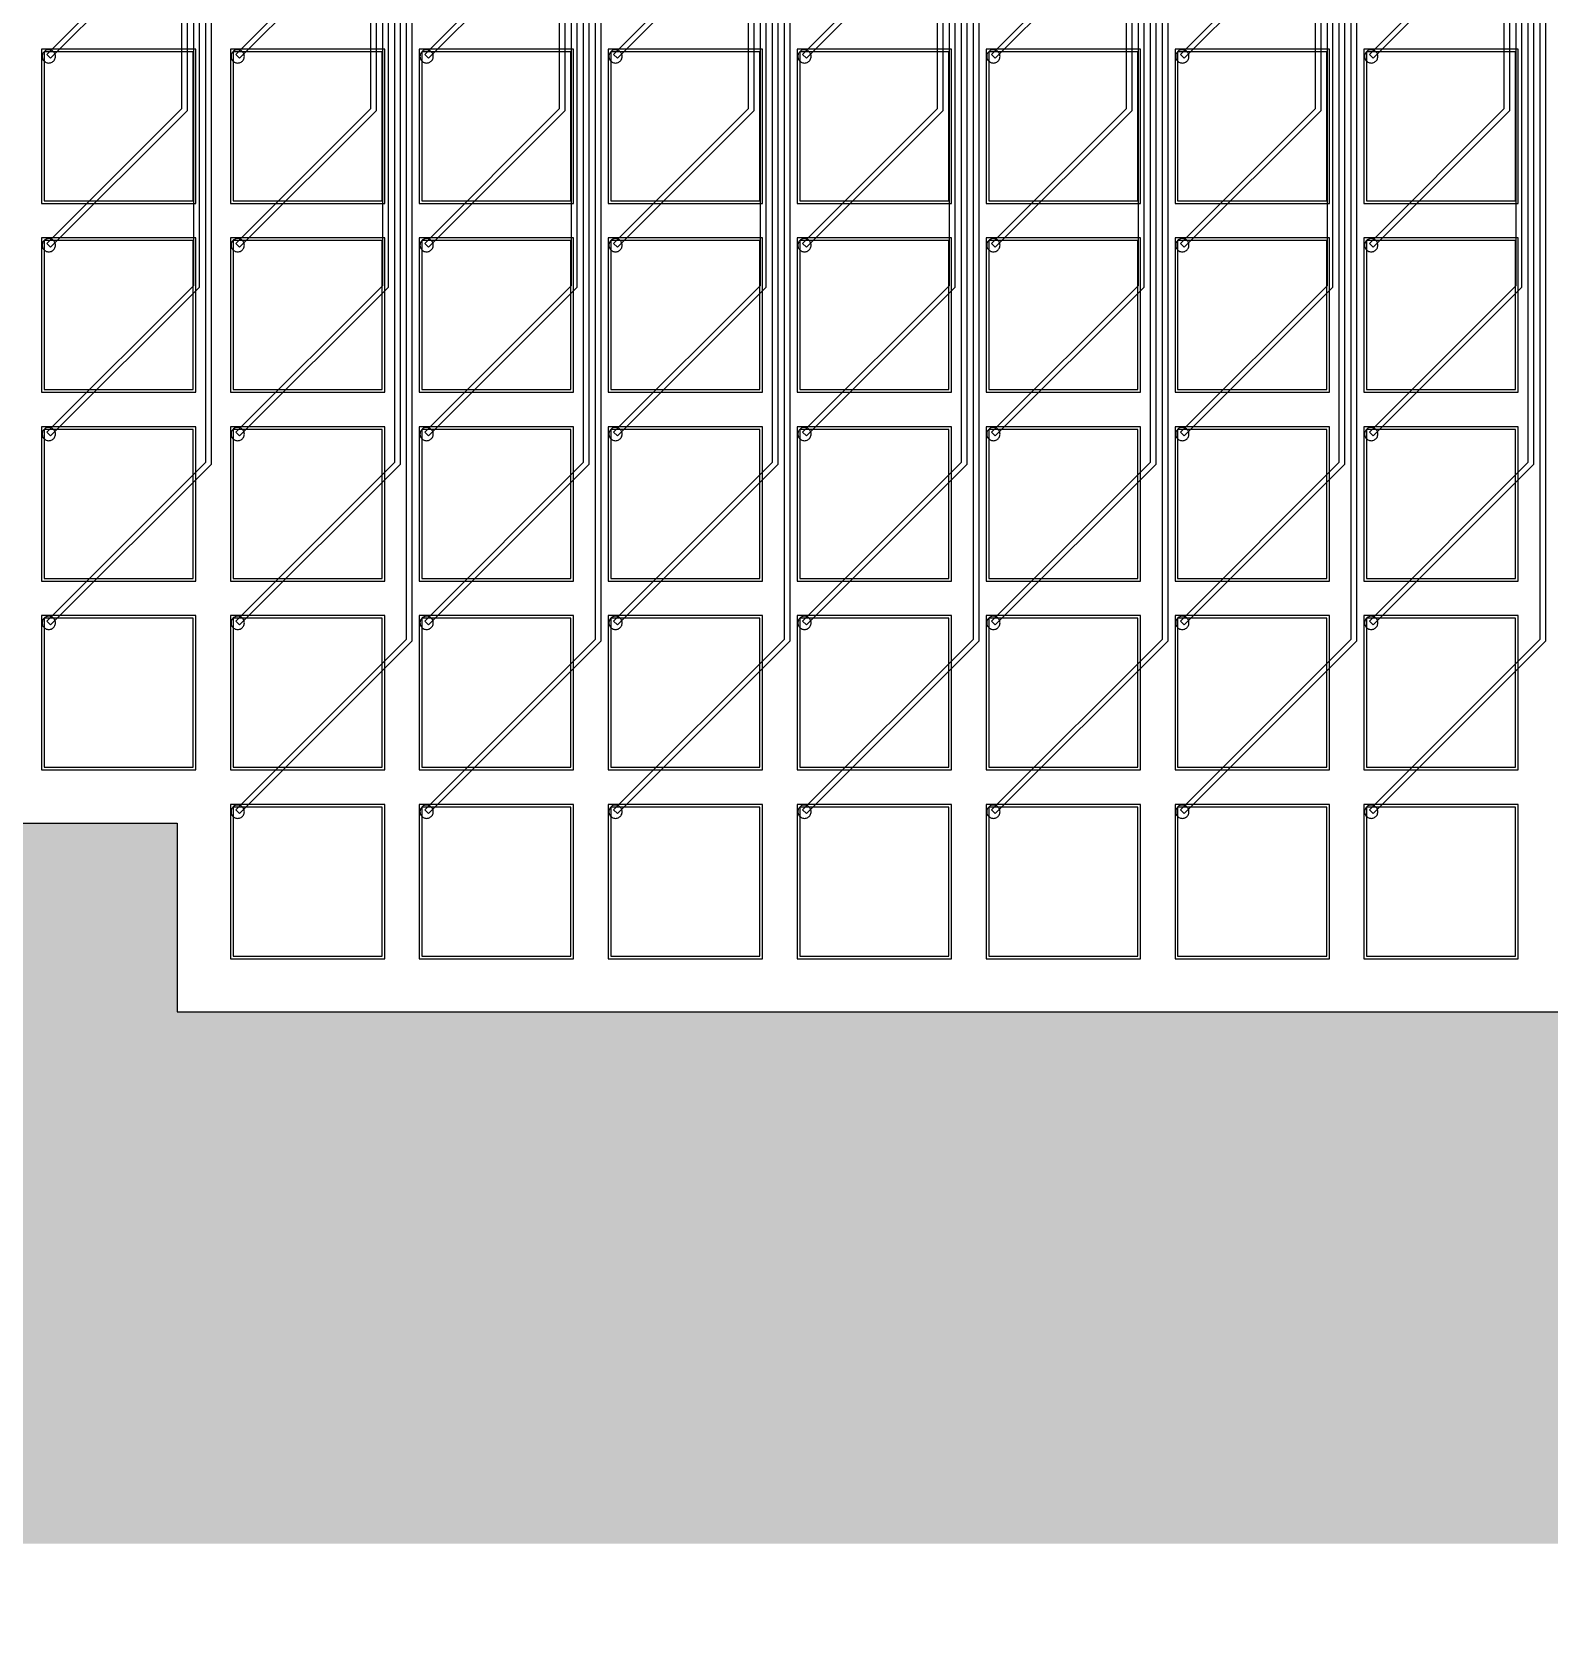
# Model space of a CAD drawing. Header units: metres. Extents: x -515 to 4265, y 201 to 1873.
# Drawn here: x 1842 to 2413, y 201 to 798 of the extents above; entities that cross this region are included whole.
import ezdxf

# ---------------------------------------------------------------- set-up
doc = ezdxf.new("R2010")
doc.units = ezdxf.units.M
for name, color, linetype in [('Etching', 1, 'CONTINUOUS'), ('EtchingPad', 2, 'CONTINUOUS'), ('Metal1', 4, 'CONTINUOUS'), ('Metal2', 3, 'CONTINUOUS'), ('Polyimide', 7, 'CONTINUOUS'), ('Polyimide_Negative', 5, 'CONTINUOUS')]:
    doc.layers.add(name, color=color, linetype=linetype)

msp = doc.modelspace()

# ---------------------------------------------------------------- hatches: boundary and pattern name
at = {"layer": 'Polyimide_Negative'}
h = msp.add_hatch(color=5, dxfattribs=at)
h.paths.add_polyline_path([(-515.25, 1873), (4265.25, 1873), (4265.25, 230), (1697, 230), (1697, 301), (58.39, 301), (46.96, 288.79), (32.62, 275.37), (17.44, 262.91), (1.48, 251.47), (-15.2, 241.1), (-32.52, 231.84), (-50.4, 223.74), (-68.78, 216.82), (-87.58, 211.12), (-106.7, 206.66), (-126.08, 203.46), (-145.62, 201.54), (-165.25, 200.89), (-184.88, 201.54), (-204.42, 203.46), (-223.8, 206.66), (-242.92, 211.12), (-261.72, 216.82), (-280.1, 223.74), (-297.98, 231.84), (-315.3, 241.1), (-331.98, 251.47), (-347.94, 262.91), (-363.12, 275.37), (-377.46, 288.79), (-388.89, 301), (-515.25, 301), (-515.25, 1873)])
h.paths.add_polyline_path([(-265.25, 501), (-265.04, 494.46), (-264.39, 487.95), (-263.33, 481.49), (-261.84, 475.12), (-259.94, 468.86), (-257.64, 462.73), (-254.94, 456.77), (-251.85, 451), (-248.4, 445.44), (-244.59, 440.12), (-240.43, 435.07), (-235.96, 430.29), (-231.18, 425.82), (-226.13, 421.66), (-220.81, 417.85), (-215.25, 414.4), (-209.48, 411.31), (-203.52, 408.61), (-197.39, 406.31), (-191.13, 404.41), (-184.76, 402.92), (-178.3, 401.86), (-171.79, 401.21), (-165.25, 401), (-158.71, 401.21), (-152.2, 401.86), (-145.74, 402.92), (-139.37, 404.41), (-133.11, 406.31), (-126.98, 408.61), (-121.02, 411.31), (-115.25, 414.4), (-109.69, 417.85), (-104.37, 421.66), (-99.32, 425.82), (-94.54, 430.29), (-90.07, 435.07), (-85.91, 440.12), (-82.1, 445.44), (-78.65, 451), (-75.56, 456.77), (-72.86, 462.73), (-70.56, 468.86), (-68.66, 475.12), (-67.17, 481.49), (-66.11, 487.95), (-65.46, 494.46), (-65.25, 501), (1897, 501), (1897, 430), (3810.25, 430), (3810.47, 436.87), (3811.15, 443.71), (3812.27, 450.48), (3813.83, 457.18), (3815.82, 463.75), (3818.24, 470.18), (3821.08, 476.44), (3824.32, 482.5), (3827.95, 488.33), (3831.95, 493.92), (3836.31, 499.23), (3841, 504.25), (3846.02, 508.94), (3851.33, 513.3), (3856.92, 517.3), (3862.75, 520.93), (3868.81, 524.17), (3875.07, 527.01), (3881.5, 529.43), (3888.07, 531.42), (3894.77, 532.98), (3901.54, 534.1), (3908.38, 534.78), (3915.25, 535), (3922.12, 534.78), (3928.96, 534.1), (3935.73, 532.98), (3942.43, 531.42), (3949, 529.43), (3955.43, 527.01), (3961.69, 524.17), (3967.75, 520.93), (3973.58, 517.3), (3979.17, 513.3), (3984.48, 508.94), (3989.5, 504.25), (3994.19, 499.23), (3998.55, 493.92), (4002.55, 488.33), (4006.18, 482.5), (4009.42, 476.44), (4012.26, 470.18), (4014.68, 463.75), (4016.67, 457.18), (4018.23, 450.48), (4019.35, 443.71), (4020.03, 436.87), (4020.25, 430), (4065.25, 430), (4065.25, 1673), (-315.25, 1673), (-315.25, 501), (-265.25, 501)], flags=0)

# ---------------------------------------------------------------- linework, layer by layer
at = {"layer": 'Etching'}
for points in [[(1851.25, 789.25), (1851.23, 789.58), (1851.16, 789.9), (1851.06, 790.21), (1850.92, 790.5), (1850.73, 790.77), (1850.52, 791.02), (1850.27, 791.23), (1850, 791.42), (1849.71, 791.56), (1849.4, 791.66), (1849.08, 791.73), (1848.75, 791.75), (1848.42, 791.73), (1848.1, 791.66), (1847.79, 791.56), (1847.5, 791.42), (1847.23, 791.23), (1846.98, 791.02), (1846.77, 790.77), (1846.58, 790.5), (1846.44, 790.21), (1846.34, 789.9), (1846.27, 789.58), (1846.25, 789.25), (1846.27, 788.92), (1846.34, 788.6), (1846.44, 788.29), (1846.58, 788), (1846.77, 787.73), (1846.98, 787.48), (1847.23, 787.27), (1847.5, 787.08), (1847.79, 786.94), (1848.1, 786.84), (1848.42, 786.77), (1848.75, 786.75), (1849.08, 786.77), (1849.4, 786.84), (1849.71, 786.94), (1850, 787.08), (1850.27, 787.27), (1850.52, 787.48), (1850.73, 787.73), (1850.92, 788), (1851.06, 788.29), (1851.16, 788.6), (1851.23, 788.92), (1851.25, 789.25)], [(1922.25, 789.25), (1922.23, 789.58), (1922.16, 789.9), (1922.06, 790.21), (1921.92, 790.5), (1921.73, 790.77), (1921.52, 791.02), (1921.27, 791.23), (1921, 791.42), (1920.71, 791.56), (1920.4, 791.66), (1920.08, 791.73), (1919.75, 791.75), (1919.42, 791.73), (1919.1, 791.66), (1918.79, 791.56), (1918.5, 791.42), (1918.23, 791.23), (1917.98, 791.02), (1917.77, 790.77), (1917.58, 790.5), (1917.44, 790.21), (1917.34, 789.9), (1917.27, 789.58), (1917.25, 789.25), (1917.27, 788.92), (1917.34, 788.6), (1917.44, 788.29), (1917.58, 788), (1917.77, 787.73), (1917.98, 787.48), (1918.23, 787.27), (1918.5, 787.08), (1918.79, 786.94), (1919.1, 786.84), (1919.42, 786.77), (1919.75, 786.75), (1920.08, 786.77), (1920.4, 786.84), (1920.71, 786.94), (1921, 787.08), (1921.27, 787.27), (1921.52, 787.48), (1921.73, 787.73), (1921.92, 788), (1922.06, 788.29), (1922.16, 788.6), (1922.23, 788.92), (1922.25, 789.25)], [(1993.25, 789.25), (1993.23, 789.58), (1993.16, 789.9), (1993.06, 790.21), (1992.92, 790.5), (1992.73, 790.77), (1992.52, 791.02), (1992.27, 791.23), (1992, 791.42), (1991.71, 791.56), (1991.4, 791.66), (1991.08, 791.73), (1990.75, 791.75), (1990.42, 791.73), (1990.1, 791.66), (1989.79, 791.56), (1989.5, 791.42), (1989.23, 791.23), (1988.98, 791.02), (1988.77, 790.77), (1988.58, 790.5), (1988.44, 790.21), (1988.34, 789.9), (1988.27, 789.58), (1988.25, 789.25), (1988.27, 788.92), (1988.34, 788.6), (1988.44, 788.29), (1988.58, 788), (1988.77, 787.73), (1988.98, 787.48), (1989.23, 787.27), (1989.5, 787.08), (1989.79, 786.94), (1990.1, 786.84), (1990.42, 786.77), (1990.75, 786.75), (1991.08, 786.77), (1991.4, 786.84), (1991.71, 786.94), (1992, 787.08), (1992.27, 787.27), (1992.52, 787.48), (1992.73, 787.73), (1992.92, 788), (1993.06, 788.29), (1993.16, 788.6), (1993.23, 788.92), (1993.25, 789.25)], [(2064.25, 789.25), (2064.23, 789.58), (2064.16, 789.9), (2064.06, 790.21), (2063.92, 790.5), (2063.73, 790.77), (2063.52, 791.02), (2063.27, 791.23), (2063, 791.42), (2062.71, 791.56), (2062.4, 791.66), (2062.08, 791.73), (2061.75, 791.75), (2061.42, 791.73), (2061.1, 791.66), (2060.79, 791.56), (2060.5, 791.42), (2060.23, 791.23), (2059.98, 791.02), (2059.77, 790.77), (2059.58, 790.5), (2059.44, 790.21), (2059.34, 789.9), (2059.27, 789.58), (2059.25, 789.25), (2059.27, 788.92), (2059.34, 788.6), (2059.44, 788.29), (2059.58, 788), (2059.77, 787.73), (2059.98, 787.48), (2060.23, 787.27), (2060.5, 787.08), (2060.79, 786.94), (2061.1, 786.84), (2061.42, 786.77), (2061.75, 786.75), (2062.08, 786.77), (2062.4, 786.84), (2062.71, 786.94), (2063, 787.08), (2063.27, 787.27), (2063.52, 787.48), (2063.73, 787.73), (2063.92, 788), (2064.06, 788.29), (2064.16, 788.6), (2064.23, 788.92), (2064.25, 789.25)], [(2135.25, 789.25), (2135.23, 789.58), (2135.16, 789.9), (2135.06, 790.21), (2134.92, 790.5), (2134.73, 790.77), (2134.52, 791.02), (2134.27, 791.23), (2134, 791.42), (2133.71, 791.56), (2133.4, 791.66), (2133.08, 791.73), (2132.75, 791.75), (2132.42, 791.73), (2132.1, 791.66), (2131.79, 791.56), (2131.5, 791.42), (2131.23, 791.23), (2130.98, 791.02), (2130.77, 790.77), (2130.58, 790.5), (2130.44, 790.21), (2130.34, 789.9), (2130.27, 789.58), (2130.25, 789.25), (2130.27, 788.92), (2130.34, 788.6), (2130.44, 788.29), (2130.58, 788), (2130.77, 787.73), (2130.98, 787.48), (2131.23, 787.27), (2131.5, 787.08), (2131.79, 786.94), (2132.1, 786.84), (2132.42, 786.77), (2132.75, 786.75), (2133.08, 786.77), (2133.4, 786.84), (2133.71, 786.94), (2134, 787.08), (2134.27, 787.27), (2134.52, 787.48), (2134.73, 787.73), (2134.92, 788), (2135.06, 788.29), (2135.16, 788.6), (2135.23, 788.92), (2135.25, 789.25)], [(2206.25, 789.25), (2206.23, 789.58), (2206.16, 789.9), (2206.06, 790.21), (2205.92, 790.5), (2205.73, 790.77), (2205.52, 791.02), (2205.27, 791.23), (2205, 791.42), (2204.71, 791.56), (2204.4, 791.66), (2204.08, 791.73), (2203.75, 791.75), (2203.42, 791.73), (2203.1, 791.66), (2202.79, 791.56), (2202.5, 791.42), (2202.23, 791.23), (2201.98, 791.02), (2201.77, 790.77), (2201.58, 790.5), (2201.44, 790.21), (2201.34, 789.9), (2201.27, 789.58), (2201.25, 789.25), (2201.27, 788.92), (2201.34, 788.6), (2201.44, 788.29), (2201.58, 788), (2201.77, 787.73), (2201.98, 787.48), (2202.23, 787.27), (2202.5, 787.08), (2202.79, 786.94), (2203.1, 786.84), (2203.42, 786.77), (2203.75, 786.75), (2204.08, 786.77), (2204.4, 786.84), (2204.71, 786.94), (2205, 787.08), (2205.27, 787.27), (2205.52, 787.48), (2205.73, 787.73), (2205.92, 788), (2206.06, 788.29), (2206.16, 788.6), (2206.23, 788.92), (2206.25, 789.25)], [(2277.25, 789.25), (2277.23, 789.58), (2277.16, 789.9), (2277.06, 790.21), (2276.92, 790.5), (2276.73, 790.77), (2276.52, 791.02), (2276.27, 791.23), (2276, 791.42), (2275.71, 791.56), (2275.4, 791.66), (2275.08, 791.73), (2274.75, 791.75), (2274.42, 791.73), (2274.1, 791.66), (2273.79, 791.56), (2273.5, 791.42), (2273.23, 791.23), (2272.98, 791.02), (2272.77, 790.77), (2272.58, 790.5), (2272.44, 790.21), (2272.34, 789.9), (2272.27, 789.58), (2272.25, 789.25), (2272.27, 788.92), (2272.34, 788.6), (2272.44, 788.29), (2272.58, 788), (2272.77, 787.73), (2272.98, 787.48), (2273.23, 787.27), (2273.5, 787.08), (2273.79, 786.94), (2274.1, 786.84), (2274.42, 786.77), (2274.75, 786.75), (2275.08, 786.77), (2275.4, 786.84), (2275.71, 786.94), (2276, 787.08), (2276.27, 787.27), (2276.52, 787.48), (2276.73, 787.73), (2276.92, 788), (2277.06, 788.29), (2277.16, 788.6), (2277.23, 788.92), (2277.25, 789.25)], [(2348.25, 789.25), (2348.23, 789.58), (2348.16, 789.9), (2348.06, 790.21), (2347.92, 790.5), (2347.73, 790.77), (2347.52, 791.02), (2347.27, 791.23), (2347, 791.42), (2346.71, 791.56), (2346.4, 791.66), (2346.08, 791.73), (2345.75, 791.75), (2345.42, 791.73), (2345.1, 791.66), (2344.79, 791.56), (2344.5, 791.42), (2344.23, 791.23), (2343.98, 791.02), (2343.77, 790.77), (2343.58, 790.5), (2343.44, 790.21), (2343.34, 789.9), (2343.27, 789.58), (2343.25, 789.25), (2343.27, 788.92), (2343.34, 788.6), (2343.44, 788.29), (2343.58, 788), (2343.77, 787.73), (2343.98, 787.48), (2344.23, 787.27), (2344.5, 787.08), (2344.79, 786.94), (2345.1, 786.84), (2345.42, 786.77), (2345.75, 786.75), (2346.08, 786.77), (2346.4, 786.84), (2346.71, 786.94), (2347, 787.08), (2347.27, 787.27), (2347.52, 787.48), (2347.73, 787.73), (2347.92, 788), (2348.06, 788.29), (2348.16, 788.6), (2348.23, 788.92), (2348.25, 789.25)], [(1851.25, 718.25), (1851.23, 718.58), (1851.16, 718.9), (1851.06, 719.21), (1850.92, 719.5), (1850.73, 719.77), (1850.52, 720.02), (1850.27, 720.23), (1850, 720.42), (1849.71, 720.56), (1849.4, 720.66), (1849.08, 720.73), (1848.75, 720.75), (1848.42, 720.73), (1848.1, 720.66), (1847.79, 720.56), (1847.5, 720.42), (1847.23, 720.23), (1846.98, 720.02), (1846.77, 719.77), (1846.58, 719.5), (1846.44, 719.21), (1846.34, 718.9), (1846.27, 718.58), (1846.25, 718.25), (1846.27, 717.92), (1846.34, 717.6), (1846.44, 717.29), (1846.58, 717), (1846.77, 716.73), (1846.98, 716.48), (1847.23, 716.27), (1847.5, 716.08), (1847.79, 715.94), (1848.1, 715.84), (1848.42, 715.77), (1848.75, 715.75), (1849.08, 715.77), (1849.4, 715.84), (1849.71, 715.94), (1850, 716.08), (1850.27, 716.27), (1850.52, 716.48), (1850.73, 716.73), (1850.92, 717), (1851.06, 717.29), (1851.16, 717.6), (1851.23, 717.92), (1851.25, 718.25)], [(1922.25, 718.25), (1922.23, 718.58), (1922.16, 718.9), (1922.06, 719.21), (1921.92, 719.5), (1921.73, 719.77), (1921.52, 720.02), (1921.27, 720.23), (1921, 720.42), (1920.71, 720.56), (1920.4, 720.66), (1920.08, 720.73), (1919.75, 720.75), (1919.42, 720.73), (1919.1, 720.66), (1918.79, 720.56), (1918.5, 720.42), (1918.23, 720.23), (1917.98, 720.02), (1917.77, 719.77), (1917.58, 719.5), (1917.44, 719.21), (1917.34, 718.9), (1917.27, 718.58), (1917.25, 718.25), (1917.27, 717.92), (1917.34, 717.6), (1917.44, 717.29), (1917.58, 717), (1917.77, 716.73), (1917.98, 716.48), (1918.23, 716.27), (1918.5, 716.08), (1918.79, 715.94), (1919.1, 715.84), (1919.42, 715.77), (1919.75, 715.75), (1920.08, 715.77), (1920.4, 715.84), (1920.71, 715.94), (1921, 716.08), (1921.27, 716.27), (1921.52, 716.48), (1921.73, 716.73), (1921.92, 717), (1922.06, 717.29), (1922.16, 717.6), (1922.23, 717.92), (1922.25, 718.25)], [(1993.25, 718.25), (1993.23, 718.58), (1993.16, 718.9), (1993.06, 719.21), (1992.92, 719.5), (1992.73, 719.77), (1992.52, 720.02), (1992.27, 720.23), (1992, 720.42), (1991.71, 720.56), (1991.4, 720.66), (1991.08, 720.73), (1990.75, 720.75), (1990.42, 720.73), (1990.1, 720.66), (1989.79, 720.56), (1989.5, 720.42), (1989.23, 720.23), (1988.98, 720.02), (1988.77, 719.77), (1988.58, 719.5), (1988.44, 719.21), (1988.34, 718.9), (1988.27, 718.58), (1988.25, 718.25), (1988.27, 717.92), (1988.34, 717.6), (1988.44, 717.29), (1988.58, 717), (1988.77, 716.73), (1988.98, 716.48), (1989.23, 716.27), (1989.5, 716.08), (1989.79, 715.94), (1990.1, 715.84), (1990.42, 715.77), (1990.75, 715.75), (1991.08, 715.77), (1991.4, 715.84), (1991.71, 715.94), (1992, 716.08), (1992.27, 716.27), (1992.52, 716.48), (1992.73, 716.73), (1992.92, 717), (1993.06, 717.29), (1993.16, 717.6), (1993.23, 717.92), (1993.25, 718.25)], [(2064.25, 718.25), (2064.23, 718.58), (2064.16, 718.9), (2064.06, 719.21), (2063.92, 719.5), (2063.73, 719.77), (2063.52, 720.02), (2063.27, 720.23), (2063, 720.42), (2062.71, 720.56), (2062.4, 720.66), (2062.08, 720.73), (2061.75, 720.75), (2061.42, 720.73), (2061.1, 720.66), (2060.79, 720.56), (2060.5, 720.42), (2060.23, 720.23), (2059.98, 720.02), (2059.77, 719.77), (2059.58, 719.5), (2059.44, 719.21), (2059.34, 718.9), (2059.27, 718.58), (2059.25, 718.25), (2059.27, 717.92), (2059.34, 717.6), (2059.44, 717.29), (2059.58, 717), (2059.77, 716.73), (2059.98, 716.48), (2060.23, 716.27), (2060.5, 716.08), (2060.79, 715.94), (2061.1, 715.84), (2061.42, 715.77), (2061.75, 715.75), (2062.08, 715.77), (2062.4, 715.84), (2062.71, 715.94), (2063, 716.08), (2063.27, 716.27), (2063.52, 716.48), (2063.73, 716.73), (2063.92, 717), (2064.06, 717.29), (2064.16, 717.6), (2064.23, 717.92), (2064.25, 718.25)], [(2135.25, 718.25), (2135.23, 718.58), (2135.16, 718.9), (2135.06, 719.21), (2134.92, 719.5), (2134.73, 719.77), (2134.52, 720.02), (2134.27, 720.23), (2134, 720.42), (2133.71, 720.56), (2133.4, 720.66), (2133.08, 720.73), (2132.75, 720.75), (2132.42, 720.73), (2132.1, 720.66), (2131.79, 720.56), (2131.5, 720.42), (2131.23, 720.23), (2130.98, 720.02), (2130.77, 719.77), (2130.58, 719.5), (2130.44, 719.21), (2130.34, 718.9), (2130.27, 718.58), (2130.25, 718.25), (2130.27, 717.92), (2130.34, 717.6), (2130.44, 717.29), (2130.58, 717), (2130.77, 716.73), (2130.98, 716.48), (2131.23, 716.27), (2131.5, 716.08), (2131.79, 715.94), (2132.1, 715.84), (2132.42, 715.77), (2132.75, 715.75), (2133.08, 715.77), (2133.4, 715.84), (2133.71, 715.94), (2134, 716.08), (2134.27, 716.27), (2134.52, 716.48), (2134.73, 716.73), (2134.92, 717), (2135.06, 717.29), (2135.16, 717.6), (2135.23, 717.92), (2135.25, 718.25)], [(2206.25, 718.25), (2206.23, 718.58), (2206.16, 718.9), (2206.06, 719.21), (2205.92, 719.5), (2205.73, 719.77), (2205.52, 720.02), (2205.27, 720.23), (2205, 720.42), (2204.71, 720.56), (2204.4, 720.66), (2204.08, 720.73), (2203.75, 720.75), (2203.42, 720.73), (2203.1, 720.66), (2202.79, 720.56), (2202.5, 720.42), (2202.23, 720.23), (2201.98, 720.02), (2201.77, 719.77), (2201.58, 719.5), (2201.44, 719.21), (2201.34, 718.9), (2201.27, 718.58), (2201.25, 718.25), (2201.27, 717.92), (2201.34, 717.6), (2201.44, 717.29), (2201.58, 717), (2201.77, 716.73), (2201.98, 716.48), (2202.23, 716.27), (2202.5, 716.08), (2202.79, 715.94), (2203.1, 715.84), (2203.42, 715.77), (2203.75, 715.75), (2204.08, 715.77), (2204.4, 715.84), (2204.71, 715.94), (2205, 716.08), (2205.27, 716.27), (2205.52, 716.48), (2205.73, 716.73), (2205.92, 717), (2206.06, 717.29), (2206.16, 717.6), (2206.23, 717.92), (2206.25, 718.25)], [(2277.25, 718.25), (2277.23, 718.58), (2277.16, 718.9), (2277.06, 719.21), (2276.92, 719.5), (2276.73, 719.77), (2276.52, 720.02), (2276.27, 720.23), (2276, 720.42), (2275.71, 720.56), (2275.4, 720.66), (2275.08, 720.73), (2274.75, 720.75), (2274.42, 720.73), (2274.1, 720.66), (2273.79, 720.56), (2273.5, 720.42), (2273.23, 720.23), (2272.98, 720.02), (2272.77, 719.77), (2272.58, 719.5), (2272.44, 719.21), (2272.34, 718.9), (2272.27, 718.58), (2272.25, 718.25), (2272.27, 717.92), (2272.34, 717.6), (2272.44, 717.29), (2272.58, 717), (2272.77, 716.73), (2272.98, 716.48), (2273.23, 716.27), (2273.5, 716.08), (2273.79, 715.94), (2274.1, 715.84), (2274.42, 715.77), (2274.75, 715.75), (2275.08, 715.77), (2275.4, 715.84), (2275.71, 715.94), (2276, 716.08), (2276.27, 716.27), (2276.52, 716.48), (2276.73, 716.73), (2276.92, 717), (2277.06, 717.29), (2277.16, 717.6), (2277.23, 717.92), (2277.25, 718.25)], [(2348.25, 718.25), (2348.23, 718.58), (2348.16, 718.9), (2348.06, 719.21), (2347.92, 719.5), (2347.73, 719.77), (2347.52, 720.02), (2347.27, 720.23), (2347, 720.42), (2346.71, 720.56), (2346.4, 720.66), (2346.08, 720.73), (2345.75, 720.75), (2345.42, 720.73), (2345.1, 720.66), (2344.79, 720.56), (2344.5, 720.42), (2344.23, 720.23), (2343.98, 720.02), (2343.77, 719.77), (2343.58, 719.5), (2343.44, 719.21), (2343.34, 718.9), (2343.27, 718.58), (2343.25, 718.25), (2343.27, 717.92), (2343.34, 717.6), (2343.44, 717.29), (2343.58, 717), (2343.77, 716.73), (2343.98, 716.48), (2344.23, 716.27), (2344.5, 716.08), (2344.79, 715.94), (2345.1, 715.84), (2345.42, 715.77), (2345.75, 715.75), (2346.08, 715.77), (2346.4, 715.84), (2346.71, 715.94), (2347, 716.08), (2347.27, 716.27), (2347.52, 716.48), (2347.73, 716.73), (2347.92, 717), (2348.06, 717.29), (2348.16, 717.6), (2348.23, 717.92), (2348.25, 718.25)], [(1851.25, 647.25), (1851.23, 647.58), (1851.16, 647.9), (1851.06, 648.21), (1850.92, 648.5), (1850.73, 648.77), (1850.52, 649.02), (1850.27, 649.23), (1850, 649.42), (1849.71, 649.56), (1849.4, 649.66), (1849.08, 649.73), (1848.75, 649.75), (1848.42, 649.73), (1848.1, 649.66), (1847.79, 649.56), (1847.5, 649.42), (1847.23, 649.23), (1846.98, 649.02), (1846.77, 648.77), (1846.58, 648.5), (1846.44, 648.21), (1846.34, 647.9), (1846.27, 647.58), (1846.25, 647.25), (1846.27, 646.92), (1846.34, 646.6), (1846.44, 646.29), (1846.58, 646), (1846.77, 645.73), (1846.98, 645.48), (1847.23, 645.27), (1847.5, 645.08), (1847.79, 644.94), (1848.1, 644.84), (1848.42, 644.77), (1848.75, 644.75), (1849.08, 644.77), (1849.4, 644.84), (1849.71, 644.94), (1850, 645.08), (1850.27, 645.27), (1850.52, 645.48), (1850.73, 645.73), (1850.92, 646), (1851.06, 646.29), (1851.16, 646.6), (1851.23, 646.92), (1851.25, 647.25)], [(1922.25, 647.25), (1922.23, 647.58), (1922.16, 647.9), (1922.06, 648.21), (1921.92, 648.5), (1921.73, 648.77), (1921.52, 649.02), (1921.27, 649.23), (1921, 649.42), (1920.71, 649.56), (1920.4, 649.66), (1920.08, 649.73), (1919.75, 649.75), (1919.42, 649.73), (1919.1, 649.66), (1918.79, 649.56), (1918.5, 649.42), (1918.23, 649.23), (1917.98, 649.02), (1917.77, 648.77), (1917.58, 648.5), (1917.44, 648.21), (1917.34, 647.9), (1917.27, 647.58), (1917.25, 647.25), (1917.27, 646.92), (1917.34, 646.6), (1917.44, 646.29), (1917.58, 646), (1917.77, 645.73), (1917.98, 645.48), (1918.23, 645.27), (1918.5, 645.08), (1918.79, 644.94), (1919.1, 644.84), (1919.42, 644.77), (1919.75, 644.75), (1920.08, 644.77), (1920.4, 644.84), (1920.71, 644.94), (1921, 645.08), (1921.27, 645.27), (1921.52, 645.48), (1921.73, 645.73), (1921.92, 646), (1922.06, 646.29), (1922.16, 646.6), (1922.23, 646.92), (1922.25, 647.25)], [(1993.25, 647.25), (1993.23, 647.58), (1993.16, 647.9), (1993.06, 648.21), (1992.92, 648.5), (1992.73, 648.77), (1992.52, 649.02), (1992.27, 649.23), (1992, 649.42), (1991.71, 649.56), (1991.4, 649.66), (1991.08, 649.73), (1990.75, 649.75), (1990.42, 649.73), (1990.1, 649.66), (1989.79, 649.56), (1989.5, 649.42), (1989.23, 649.23), (1988.98, 649.02), (1988.77, 648.77), (1988.58, 648.5), (1988.44, 648.21), (1988.34, 647.9), (1988.27, 647.58), (1988.25, 647.25), (1988.27, 646.92), (1988.34, 646.6), (1988.44, 646.29), (1988.58, 646), (1988.77, 645.73), (1988.98, 645.48), (1989.23, 645.27), (1989.5, 645.08), (1989.79, 644.94), (1990.1, 644.84), (1990.42, 644.77), (1990.75, 644.75), (1991.08, 644.77), (1991.4, 644.84), (1991.71, 644.94), (1992, 645.08), (1992.27, 645.27), (1992.52, 645.48), (1992.73, 645.73), (1992.92, 646), (1993.06, 646.29), (1993.16, 646.6), (1993.23, 646.92), (1993.25, 647.25)], [(2064.25, 647.25), (2064.23, 647.58), (2064.16, 647.9), (2064.06, 648.21), (2063.92, 648.5), (2063.73, 648.77), (2063.52, 649.02), (2063.27, 649.23), (2063, 649.42), (2062.71, 649.56), (2062.4, 649.66), (2062.08, 649.73), (2061.75, 649.75), (2061.42, 649.73), (2061.1, 649.66), (2060.79, 649.56), (2060.5, 649.42), (2060.23, 649.23), (2059.98, 649.02), (2059.77, 648.77), (2059.58, 648.5), (2059.44, 648.21), (2059.34, 647.9), (2059.27, 647.58), (2059.25, 647.25), (2059.27, 646.92), (2059.34, 646.6), (2059.44, 646.29), (2059.58, 646), (2059.77, 645.73), (2059.98, 645.48), (2060.23, 645.27), (2060.5, 645.08), (2060.79, 644.94), (2061.1, 644.84), (2061.42, 644.77), (2061.75, 644.75), (2062.08, 644.77), (2062.4, 644.84), (2062.71, 644.94), (2063, 645.08), (2063.27, 645.27), (2063.52, 645.48), (2063.73, 645.73), (2063.92, 646), (2064.06, 646.29), (2064.16, 646.6), (2064.23, 646.92), (2064.25, 647.25)], [(2135.25, 647.25), (2135.23, 647.58), (2135.16, 647.9), (2135.06, 648.21), (2134.92, 648.5), (2134.73, 648.77), (2134.52, 649.02), (2134.27, 649.23), (2134, 649.42), (2133.71, 649.56), (2133.4, 649.66), (2133.08, 649.73), (2132.75, 649.75), (2132.42, 649.73), (2132.1, 649.66), (2131.79, 649.56), (2131.5, 649.42), (2131.23, 649.23), (2130.98, 649.02), (2130.77, 648.77), (2130.58, 648.5), (2130.44, 648.21), (2130.34, 647.9), (2130.27, 647.58), (2130.25, 647.25), (2130.27, 646.92), (2130.34, 646.6), (2130.44, 646.29), (2130.58, 646), (2130.77, 645.73), (2130.98, 645.48), (2131.23, 645.27), (2131.5, 645.08), (2131.79, 644.94), (2132.1, 644.84), (2132.42, 644.77), (2132.75, 644.75), (2133.08, 644.77), (2133.4, 644.84), (2133.71, 644.94), (2134, 645.08), (2134.27, 645.27), (2134.52, 645.48), (2134.73, 645.73), (2134.92, 646), (2135.06, 646.29), (2135.16, 646.6), (2135.23, 646.92), (2135.25, 647.25)], [(2206.25, 647.25), (2206.23, 647.58), (2206.16, 647.9), (2206.06, 648.21), (2205.92, 648.5), (2205.73, 648.77), (2205.52, 649.02), (2205.27, 649.23), (2205, 649.42), (2204.71, 649.56), (2204.4, 649.66), (2204.08, 649.73), (2203.75, 649.75), (2203.42, 649.73), (2203.1, 649.66), (2202.79, 649.56), (2202.5, 649.42), (2202.23, 649.23), (2201.98, 649.02), (2201.77, 648.77), (2201.58, 648.5), (2201.44, 648.21), (2201.34, 647.9), (2201.27, 647.58), (2201.25, 647.25), (2201.27, 646.92), (2201.34, 646.6), (2201.44, 646.29), (2201.58, 646), (2201.77, 645.73), (2201.98, 645.48), (2202.23, 645.27), (2202.5, 645.08), (2202.79, 644.94), (2203.1, 644.84), (2203.42, 644.77), (2203.75, 644.75), (2204.08, 644.77), (2204.4, 644.84), (2204.71, 644.94), (2205, 645.08), (2205.27, 645.27), (2205.52, 645.48), (2205.73, 645.73), (2205.92, 646), (2206.06, 646.29), (2206.16, 646.6), (2206.23, 646.92), (2206.25, 647.25)], [(2277.25, 647.25), (2277.23, 647.58), (2277.16, 647.9), (2277.06, 648.21), (2276.92, 648.5), (2276.73, 648.77), (2276.52, 649.02), (2276.27, 649.23), (2276, 649.42), (2275.71, 649.56), (2275.4, 649.66), (2275.08, 649.73), (2274.75, 649.75), (2274.42, 649.73), (2274.1, 649.66), (2273.79, 649.56), (2273.5, 649.42), (2273.23, 649.23), (2272.98, 649.02), (2272.77, 648.77), (2272.58, 648.5), (2272.44, 648.21), (2272.34, 647.9), (2272.27, 647.58), (2272.25, 647.25), (2272.27, 646.92), (2272.34, 646.6), (2272.44, 646.29), (2272.58, 646), (2272.77, 645.73), (2272.98, 645.48), (2273.23, 645.27), (2273.5, 645.08), (2273.79, 644.94), (2274.1, 644.84), (2274.42, 644.77), (2274.75, 644.75), (2275.08, 644.77), (2275.4, 644.84), (2275.71, 644.94), (2276, 645.08), (2276.27, 645.27), (2276.52, 645.48), (2276.73, 645.73), (2276.92, 646), (2277.06, 646.29), (2277.16, 646.6), (2277.23, 646.92), (2277.25, 647.25)], [(2348.25, 647.25), (2348.23, 647.58), (2348.16, 647.9), (2348.06, 648.21), (2347.92, 648.5), (2347.73, 648.77), (2347.52, 649.02), (2347.27, 649.23), (2347, 649.42), (2346.71, 649.56), (2346.4, 649.66), (2346.08, 649.73), (2345.75, 649.75), (2345.42, 649.73), (2345.1, 649.66), (2344.79, 649.56), (2344.5, 649.42), (2344.23, 649.23), (2343.98, 649.02), (2343.77, 648.77), (2343.58, 648.5), (2343.44, 648.21), (2343.34, 647.9), (2343.27, 647.58), (2343.25, 647.25), (2343.27, 646.92), (2343.34, 646.6), (2343.44, 646.29), (2343.58, 646), (2343.77, 645.73), (2343.98, 645.48), (2344.23, 645.27), (2344.5, 645.08), (2344.79, 644.94), (2345.1, 644.84), (2345.42, 644.77), (2345.75, 644.75), (2346.08, 644.77), (2346.4, 644.84), (2346.71, 644.94), (2347, 645.08), (2347.27, 645.27), (2347.52, 645.48), (2347.73, 645.73), (2347.92, 646), (2348.06, 646.29), (2348.16, 646.6), (2348.23, 646.92), (2348.25, 647.25)], [(1851.25, 576.25), (1851.23, 576.58), (1851.16, 576.9), (1851.06, 577.21), (1850.92, 577.5), (1850.73, 577.77), (1850.52, 578.02), (1850.27, 578.23), (1850, 578.42), (1849.71, 578.56), (1849.4, 578.66), (1849.08, 578.73), (1848.75, 578.75), (1848.42, 578.73), (1848.1, 578.66), (1847.79, 578.56), (1847.5, 578.42), (1847.23, 578.23), (1846.98, 578.02), (1846.77, 577.77), (1846.58, 577.5), (1846.44, 577.21), (1846.34, 576.9), (1846.27, 576.58), (1846.25, 576.25), (1846.27, 575.92), (1846.34, 575.6), (1846.44, 575.29), (1846.58, 575), (1846.77, 574.73), (1846.98, 574.48), (1847.23, 574.27), (1847.5, 574.08), (1847.79, 573.94), (1848.1, 573.84), (1848.42, 573.77), (1848.75, 573.75), (1849.08, 573.77), (1849.4, 573.84), (1849.71, 573.94), (1850, 574.08), (1850.27, 574.27), (1850.52, 574.48), (1850.73, 574.73), (1850.92, 575), (1851.06, 575.29), (1851.16, 575.6), (1851.23, 575.92), (1851.25, 576.25)], [(1922.25, 576.25), (1922.23, 576.58), (1922.16, 576.9), (1922.06, 577.21), (1921.92, 577.5), (1921.73, 577.77), (1921.52, 578.02), (1921.27, 578.23), (1921, 578.42), (1920.71, 578.56), (1920.4, 578.66), (1920.08, 578.73), (1919.75, 578.75), (1919.42, 578.73), (1919.1, 578.66), (1918.79, 578.56), (1918.5, 578.42), (1918.23, 578.23), (1917.98, 578.02), (1917.77, 577.77), (1917.58, 577.5), (1917.44, 577.21), (1917.34, 576.9), (1917.27, 576.58), (1917.25, 576.25), (1917.27, 575.92), (1917.34, 575.6), (1917.44, 575.29), (1917.58, 575), (1917.77, 574.73), (1917.98, 574.48), (1918.23, 574.27), (1918.5, 574.08), (1918.79, 573.94), (1919.1, 573.84), (1919.42, 573.77), (1919.75, 573.75), (1920.08, 573.77), (1920.4, 573.84), (1920.71, 573.94), (1921, 574.08), (1921.27, 574.27), (1921.52, 574.48), (1921.73, 574.73), (1921.92, 575), (1922.06, 575.29), (1922.16, 575.6), (1922.23, 575.92), (1922.25, 576.25)], [(1993.25, 576.25), (1993.23, 576.58), (1993.16, 576.9), (1993.06, 577.21), (1992.92, 577.5), (1992.73, 577.77), (1992.52, 578.02), (1992.27, 578.23), (1992, 578.42), (1991.71, 578.56), (1991.4, 578.66), (1991.08, 578.73), (1990.75, 578.75), (1990.42, 578.73), (1990.1, 578.66), (1989.79, 578.56), (1989.5, 578.42), (1989.23, 578.23), (1988.98, 578.02), (1988.77, 577.77), (1988.58, 577.5), (1988.44, 577.21), (1988.34, 576.9), (1988.27, 576.58), (1988.25, 576.25), (1988.27, 575.92), (1988.34, 575.6), (1988.44, 575.29), (1988.58, 575), (1988.77, 574.73), (1988.98, 574.48), (1989.23, 574.27), (1989.5, 574.08), (1989.79, 573.94), (1990.1, 573.84), (1990.42, 573.77), (1990.75, 573.75), (1991.08, 573.77), (1991.4, 573.84), (1991.71, 573.94), (1992, 574.08), (1992.27, 574.27), (1992.52, 574.48), (1992.73, 574.73), (1992.92, 575), (1993.06, 575.29), (1993.16, 575.6), (1993.23, 575.92), (1993.25, 576.25)], [(2064.25, 576.25), (2064.23, 576.58), (2064.16, 576.9), (2064.06, 577.21), (2063.92, 577.5), (2063.73, 577.77), (2063.52, 578.02), (2063.27, 578.23), (2063, 578.42), (2062.71, 578.56), (2062.4, 578.66), (2062.08, 578.73), (2061.75, 578.75), (2061.42, 578.73), (2061.1, 578.66), (2060.79, 578.56), (2060.5, 578.42), (2060.23, 578.23), (2059.98, 578.02), (2059.77, 577.77), (2059.58, 577.5), (2059.44, 577.21), (2059.34, 576.9), (2059.27, 576.58), (2059.25, 576.25), (2059.27, 575.92), (2059.34, 575.6), (2059.44, 575.29), (2059.58, 575), (2059.77, 574.73), (2059.98, 574.48), (2060.23, 574.27), (2060.5, 574.08), (2060.79, 573.94), (2061.1, 573.84), (2061.42, 573.77), (2061.75, 573.75), (2062.08, 573.77), (2062.4, 573.84), (2062.71, 573.94), (2063, 574.08), (2063.27, 574.27), (2063.52, 574.48), (2063.73, 574.73), (2063.92, 575), (2064.06, 575.29), (2064.16, 575.6), (2064.23, 575.92), (2064.25, 576.25)], [(2135.25, 576.25), (2135.23, 576.58), (2135.16, 576.9), (2135.06, 577.21), (2134.92, 577.5), (2134.73, 577.77), (2134.52, 578.02), (2134.27, 578.23), (2134, 578.42), (2133.71, 578.56), (2133.4, 578.66), (2133.08, 578.73), (2132.75, 578.75), (2132.42, 578.73), (2132.1, 578.66), (2131.79, 578.56), (2131.5, 578.42), (2131.23, 578.23), (2130.98, 578.02), (2130.77, 577.77), (2130.58, 577.5), (2130.44, 577.21), (2130.34, 576.9), (2130.27, 576.58), (2130.25, 576.25), (2130.27, 575.92), (2130.34, 575.6), (2130.44, 575.29), (2130.58, 575), (2130.77, 574.73), (2130.98, 574.48), (2131.23, 574.27), (2131.5, 574.08), (2131.79, 573.94), (2132.1, 573.84), (2132.42, 573.77), (2132.75, 573.75), (2133.08, 573.77), (2133.4, 573.84), (2133.71, 573.94), (2134, 574.08), (2134.27, 574.27), (2134.52, 574.48), (2134.73, 574.73), (2134.92, 575), (2135.06, 575.29), (2135.16, 575.6), (2135.23, 575.92), (2135.25, 576.25)], [(2206.25, 576.25), (2206.23, 576.58), (2206.16, 576.9), (2206.06, 577.21), (2205.92, 577.5), (2205.73, 577.77), (2205.52, 578.02), (2205.27, 578.23), (2205, 578.42), (2204.71, 578.56), (2204.4, 578.66), (2204.08, 578.73), (2203.75, 578.75), (2203.42, 578.73), (2203.1, 578.66), (2202.79, 578.56), (2202.5, 578.42), (2202.23, 578.23), (2201.98, 578.02), (2201.77, 577.77), (2201.58, 577.5), (2201.44, 577.21), (2201.34, 576.9), (2201.27, 576.58), (2201.25, 576.25), (2201.27, 575.92), (2201.34, 575.6), (2201.44, 575.29), (2201.58, 575), (2201.77, 574.73), (2201.98, 574.48), (2202.23, 574.27), (2202.5, 574.08), (2202.79, 573.94), (2203.1, 573.84), (2203.42, 573.77), (2203.75, 573.75), (2204.08, 573.77), (2204.4, 573.84), (2204.71, 573.94), (2205, 574.08), (2205.27, 574.27), (2205.52, 574.48), (2205.73, 574.73), (2205.92, 575), (2206.06, 575.29), (2206.16, 575.6), (2206.23, 575.92), (2206.25, 576.25)], [(2277.25, 576.25), (2277.23, 576.58), (2277.16, 576.9), (2277.06, 577.21), (2276.92, 577.5), (2276.73, 577.77), (2276.52, 578.02), (2276.27, 578.23), (2276, 578.42), (2275.71, 578.56), (2275.4, 578.66), (2275.08, 578.73), (2274.75, 578.75), (2274.42, 578.73), (2274.1, 578.66), (2273.79, 578.56), (2273.5, 578.42), (2273.23, 578.23), (2272.98, 578.02), (2272.77, 577.77), (2272.58, 577.5), (2272.44, 577.21), (2272.34, 576.9), (2272.27, 576.58), (2272.25, 576.25), (2272.27, 575.92), (2272.34, 575.6), (2272.44, 575.29), (2272.58, 575), (2272.77, 574.73), (2272.98, 574.48), (2273.23, 574.27), (2273.5, 574.08), (2273.79, 573.94), (2274.1, 573.84), (2274.42, 573.77), (2274.75, 573.75), (2275.08, 573.77), (2275.4, 573.84), (2275.71, 573.94), (2276, 574.08), (2276.27, 574.27), (2276.52, 574.48), (2276.73, 574.73), (2276.92, 575), (2277.06, 575.29), (2277.16, 575.6), (2277.23, 575.92), (2277.25, 576.25)], [(2348.25, 576.25), (2348.23, 576.58), (2348.16, 576.9), (2348.06, 577.21), (2347.92, 577.5), (2347.73, 577.77), (2347.52, 578.02), (2347.27, 578.23), (2347, 578.42), (2346.71, 578.56), (2346.4, 578.66), (2346.08, 578.73), (2345.75, 578.75), (2345.42, 578.73), (2345.1, 578.66), (2344.79, 578.56), (2344.5, 578.42), (2344.23, 578.23), (2343.98, 578.02), (2343.77, 577.77), (2343.58, 577.5), (2343.44, 577.21), (2343.34, 576.9), (2343.27, 576.58), (2343.25, 576.25), (2343.27, 575.92), (2343.34, 575.6), (2343.44, 575.29), (2343.58, 575), (2343.77, 574.73), (2343.98, 574.48), (2344.23, 574.27), (2344.5, 574.08), (2344.79, 573.94), (2345.1, 573.84), (2345.42, 573.77), (2345.75, 573.75), (2346.08, 573.77), (2346.4, 573.84), (2346.71, 573.94), (2347, 574.08), (2347.27, 574.27), (2347.52, 574.48), (2347.73, 574.73), (2347.92, 575), (2348.06, 575.29), (2348.16, 575.6), (2348.23, 575.92), (2348.25, 576.25)], [(1922.25, 505.25), (1922.23, 505.58), (1922.16, 505.9), (1922.06, 506.21), (1921.92, 506.5), (1921.73, 506.77), (1921.52, 507.02), (1921.27, 507.23), (1921, 507.42), (1920.71, 507.56), (1920.4, 507.66), (1920.08, 507.73), (1919.75, 507.75), (1919.42, 507.73), (1919.1, 507.66), (1918.79, 507.56), (1918.5, 507.42), (1918.23, 507.23), (1917.98, 507.02), (1917.77, 506.77), (1917.58, 506.5), (1917.44, 506.21), (1917.34, 505.9), (1917.27, 505.58), (1917.25, 505.25), (1917.27, 504.92), (1917.34, 504.6), (1917.44, 504.29), (1917.58, 504), (1917.77, 503.73), (1917.98, 503.48), (1918.23, 503.27), (1918.5, 503.08), (1918.79, 502.94), (1919.1, 502.84), (1919.42, 502.77), (1919.75, 502.75), (1920.08, 502.77), (1920.4, 502.84), (1920.71, 502.94), (1921, 503.08), (1921.27, 503.27), (1921.52, 503.48), (1921.73, 503.73), (1921.92, 504), (1922.06, 504.29), (1922.16, 504.6), (1922.23, 504.92), (1922.25, 505.25)], [(1993.25, 505.25), (1993.23, 505.58), (1993.16, 505.9), (1993.06, 506.21), (1992.92, 506.5), (1992.73, 506.77), (1992.52, 507.02), (1992.27, 507.23), (1992, 507.42), (1991.71, 507.56), (1991.4, 507.66), (1991.08, 507.73), (1990.75, 507.75), (1990.42, 507.73), (1990.1, 507.66), (1989.79, 507.56), (1989.5, 507.42), (1989.23, 507.23), (1988.98, 507.02), (1988.77, 506.77), (1988.58, 506.5), (1988.44, 506.21), (1988.34, 505.9), (1988.27, 505.58), (1988.25, 505.25), (1988.27, 504.92), (1988.34, 504.6), (1988.44, 504.29), (1988.58, 504), (1988.77, 503.73), (1988.98, 503.48), (1989.23, 503.27), (1989.5, 503.08), (1989.79, 502.94), (1990.1, 502.84), (1990.42, 502.77), (1990.75, 502.75), (1991.08, 502.77), (1991.4, 502.84), (1991.71, 502.94), (1992, 503.08), (1992.27, 503.27), (1992.52, 503.48), (1992.73, 503.73), (1992.92, 504), (1993.06, 504.29), (1993.16, 504.6), (1993.23, 504.92), (1993.25, 505.25)], [(2064.25, 505.25), (2064.23, 505.58), (2064.16, 505.9), (2064.06, 506.21), (2063.92, 506.5), (2063.73, 506.77), (2063.52, 507.02), (2063.27, 507.23), (2063, 507.42), (2062.71, 507.56), (2062.4, 507.66), (2062.08, 507.73), (2061.75, 507.75), (2061.42, 507.73), (2061.1, 507.66), (2060.79, 507.56), (2060.5, 507.42), (2060.23, 507.23), (2059.98, 507.02), (2059.77, 506.77), (2059.58, 506.5), (2059.44, 506.21), (2059.34, 505.9), (2059.27, 505.58), (2059.25, 505.25), (2059.27, 504.92), (2059.34, 504.6), (2059.44, 504.29), (2059.58, 504), (2059.77, 503.73), (2059.98, 503.48), (2060.23, 503.27), (2060.5, 503.08), (2060.79, 502.94), (2061.1, 502.84), (2061.42, 502.77), (2061.75, 502.75), (2062.08, 502.77), (2062.4, 502.84), (2062.71, 502.94), (2063, 503.08), (2063.27, 503.27), (2063.52, 503.48), (2063.73, 503.73), (2063.92, 504), (2064.06, 504.29), (2064.16, 504.6), (2064.23, 504.92), (2064.25, 505.25)], [(2135.25, 505.25), (2135.23, 505.58), (2135.16, 505.9), (2135.06, 506.21), (2134.92, 506.5), (2134.73, 506.77), (2134.52, 507.02), (2134.27, 507.23), (2134, 507.42), (2133.71, 507.56), (2133.4, 507.66), (2133.08, 507.73), (2132.75, 507.75), (2132.42, 507.73), (2132.1, 507.66), (2131.79, 507.56), (2131.5, 507.42), (2131.23, 507.23), (2130.98, 507.02), (2130.77, 506.77), (2130.58, 506.5), (2130.44, 506.21), (2130.34, 505.9), (2130.27, 505.58), (2130.25, 505.25), (2130.27, 504.92), (2130.34, 504.6), (2130.44, 504.29), (2130.58, 504), (2130.77, 503.73), (2130.98, 503.48), (2131.23, 503.27), (2131.5, 503.08), (2131.79, 502.94), (2132.1, 502.84), (2132.42, 502.77), (2132.75, 502.75), (2133.08, 502.77), (2133.4, 502.84), (2133.71, 502.94), (2134, 503.08), (2134.27, 503.27), (2134.52, 503.48), (2134.73, 503.73), (2134.92, 504), (2135.06, 504.29), (2135.16, 504.6), (2135.23, 504.92), (2135.25, 505.25)], [(2206.25, 505.25), (2206.23, 505.58), (2206.16, 505.9), (2206.06, 506.21), (2205.92, 506.5), (2205.73, 506.77), (2205.52, 507.02), (2205.27, 507.23), (2205, 507.42), (2204.71, 507.56), (2204.4, 507.66), (2204.08, 507.73), (2203.75, 507.75), (2203.42, 507.73), (2203.1, 507.66), (2202.79, 507.56), (2202.5, 507.42), (2202.23, 507.23), (2201.98, 507.02), (2201.77, 506.77), (2201.58, 506.5), (2201.44, 506.21), (2201.34, 505.9), (2201.27, 505.58), (2201.25, 505.25), (2201.27, 504.92), (2201.34, 504.6), (2201.44, 504.29), (2201.58, 504), (2201.77, 503.73), (2201.98, 503.48), (2202.23, 503.27), (2202.5, 503.08), (2202.79, 502.94), (2203.1, 502.84), (2203.42, 502.77), (2203.75, 502.75), (2204.08, 502.77), (2204.4, 502.84), (2204.71, 502.94), (2205, 503.08), (2205.27, 503.27), (2205.52, 503.48), (2205.73, 503.73), (2205.92, 504), (2206.06, 504.29), (2206.16, 504.6), (2206.23, 504.92), (2206.25, 505.25)], [(2277.25, 505.25), (2277.23, 505.58), (2277.16, 505.9), (2277.06, 506.21), (2276.92, 506.5), (2276.73, 506.77), (2276.52, 507.02), (2276.27, 507.23), (2276, 507.42), (2275.71, 507.56), (2275.4, 507.66), (2275.08, 507.73), (2274.75, 507.75), (2274.42, 507.73), (2274.1, 507.66), (2273.79, 507.56), (2273.5, 507.42), (2273.23, 507.23), (2272.98, 507.02), (2272.77, 506.77), (2272.58, 506.5), (2272.44, 506.21), (2272.34, 505.9), (2272.27, 505.58), (2272.25, 505.25), (2272.27, 504.92), (2272.34, 504.6), (2272.44, 504.29), (2272.58, 504), (2272.77, 503.73), (2272.98, 503.48), (2273.23, 503.27), (2273.5, 503.08), (2273.79, 502.94), (2274.1, 502.84), (2274.42, 502.77), (2274.75, 502.75), (2275.08, 502.77), (2275.4, 502.84), (2275.71, 502.94), (2276, 503.08), (2276.27, 503.27), (2276.52, 503.48), (2276.73, 503.73), (2276.92, 504), (2277.06, 504.29), (2277.16, 504.6), (2277.23, 504.92), (2277.25, 505.25)], [(2348.25, 505.25), (2348.23, 505.58), (2348.16, 505.9), (2348.06, 506.21), (2347.92, 506.5), (2347.73, 506.77), (2347.52, 507.02), (2347.27, 507.23), (2347, 507.42), (2346.71, 507.56), (2346.4, 507.66), (2346.08, 507.73), (2345.75, 507.75), (2345.42, 507.73), (2345.1, 507.66), (2344.79, 507.56), (2344.5, 507.42), (2344.23, 507.23), (2343.98, 507.02), (2343.77, 506.77), (2343.58, 506.5), (2343.44, 506.21), (2343.34, 505.9), (2343.27, 505.58), (2343.25, 505.25), (2343.27, 504.92), (2343.34, 504.6), (2343.44, 504.29), (2343.58, 504), (2343.77, 503.73), (2343.98, 503.48), (2344.23, 503.27), (2344.5, 503.08), (2344.79, 502.94), (2345.1, 502.84), (2345.42, 502.77), (2345.75, 502.75), (2346.08, 502.77), (2346.4, 502.84), (2346.71, 502.94), (2347, 503.08), (2347.27, 503.27), (2347.52, 503.48), (2347.73, 503.73), (2347.92, 504), (2348.06, 504.29), (2348.16, 504.6), (2348.23, 504.92), (2348.25, 505.25)]]:
    msp.add_lwpolyline(points, close=True, dxfattribs=at)
at = {"layer": 'EtchingPad'}
for points in [[(1847, 735), (1903, 735), (1903, 791), (1847, 791), (1847, 735)], [(1918, 735), (1974, 735), (1974, 791), (1918, 791), (1918, 735)], [(1989, 735), (2045, 735), (2045, 791), (1989, 791), (1989, 735)], [(2060, 735), (2116, 735), (2116, 791), (2060, 791), (2060, 735)], [(2131, 735), (2187, 735), (2187, 791), (2131, 791), (2131, 735)], [(2202, 735), (2258, 735), (2258, 791), (2202, 791), (2202, 735)], [(2273, 735), (2329, 735), (2329, 791), (2273, 791), (2273, 735)], [(2344, 735), (2400, 735), (2400, 791), (2344, 791), (2344, 735)], [(1847, 664), (1903, 664), (1903, 720), (1847, 720), (1847, 664)], [(1918, 664), (1974, 664), (1974, 720), (1918, 720), (1918, 664)], [(1989, 664), (2045, 664), (2045, 720), (1989, 720), (1989, 664)], [(2060, 664), (2116, 664), (2116, 720), (2060, 720), (2060, 664)], [(2131, 664), (2187, 664), (2187, 720), (2131, 720), (2131, 664)], [(2202, 664), (2258, 664), (2258, 720), (2202, 720), (2202, 664)], [(2273, 664), (2329, 664), (2329, 720), (2273, 720), (2273, 664)], [(2344, 664), (2400, 664), (2400, 720), (2344, 720), (2344, 664)], [(1847, 593), (1903, 593), (1903, 649), (1847, 649), (1847, 593)], [(1918, 593), (1974, 593), (1974, 649), (1918, 649), (1918, 593)], [(1989, 593), (2045, 593), (2045, 649), (1989, 649), (1989, 593)], [(2060, 593), (2116, 593), (2116, 649), (2060, 649), (2060, 593)], [(2131, 593), (2187, 593), (2187, 649), (2131, 649), (2131, 593)], [(2202, 593), (2258, 593), (2258, 649), (2202, 649), (2202, 593)], [(2273, 593), (2329, 593), (2329, 649), (2273, 649), (2273, 593)], [(2344, 593), (2400, 593), (2400, 649), (2344, 649), (2344, 593)], [(1847, 522), (1903, 522), (1903, 578), (1847, 578), (1847, 522)], [(1918, 522), (1974, 522), (1974, 578), (1918, 578), (1918, 522)], [(1989, 522), (2045, 522), (2045, 578), (1989, 578), (1989, 522)], [(2060, 522), (2116, 522), (2116, 578), (2060, 578), (2060, 522)], [(2131, 522), (2187, 522), (2187, 578), (2131, 578), (2131, 522)], [(2202, 522), (2258, 522), (2258, 578), (2202, 578), (2202, 522)], [(2273, 522), (2329, 522), (2329, 578), (2273, 578), (2273, 522)], [(2344, 522), (2400, 522), (2400, 578), (2344, 578), (2344, 522)], [(1918, 451), (1974, 451), (1974, 507), (1918, 507), (1918, 451)], [(1989, 451), (2045, 451), (2045, 507), (1989, 507), (1989, 451)], [(2060, 451), (2116, 451), (2116, 507), (2060, 507), (2060, 451)], [(2131, 451), (2187, 451), (2187, 507), (2131, 507), (2131, 451)], [(2202, 451), (2258, 451), (2258, 507), (2202, 507), (2202, 451)], [(2273, 451), (2329, 451), (2329, 507), (2273, 507), (2273, 451)], [(2344, 451), (2400, 451), (2400, 507), (2344, 507), (2344, 451)]]:
    msp.add_lwpolyline(points, close=True, dxfattribs=at)
at = {"layer": 'Metal1'}
for points in [[(1909.75, 1573), (1909.75, 635.84), (1849.46, 575.54), (1848.04, 576.96), (1907.75, 636.66), (1907.75, 1573)], [(1905.25, 1573), (1905.25, 702.34), (1849.46, 646.54), (1848.04, 647.96), (1903.25, 703.16), (1903.25, 1573)], [(1900.75, 1573), (1900.75, 768.84), (1849.46, 717.54), (1848.04, 718.96), (1898.75, 769.66), (1898.75, 1573)], [(1896.25, 1573), (1896.25, 835.34), (1849.46, 788.54), (1848.04, 789.96), (1894.25, 836.16), (1894.25, 1573)], [(1985.25, 1573), (1985.25, 569.34), (1920.46, 504.54), (1919.04, 505.96), (1983.25, 570.16), (1983.25, 1573)], [(1980.75, 1573), (1980.75, 635.84), (1920.46, 575.54), (1919.04, 576.96), (1978.75, 636.66), (1978.75, 1573)], [(1976.25, 1573), (1976.25, 702.34), (1920.46, 646.54), (1919.04, 647.96), (1974.25, 703.16), (1974.25, 1573)], [(1971.75, 1573), (1971.75, 768.84), (1920.46, 717.54), (1919.04, 718.96), (1969.75, 769.66), (1969.75, 1573)], [(1967.25, 1573), (1967.25, 835.34), (1920.46, 788.54), (1919.04, 789.96), (1965.25, 836.16), (1965.25, 1573)], [(2056.25, 1573), (2056.25, 569.34), (1991.46, 504.54), (1990.04, 505.96), (2054.25, 570.16), (2054.25, 1573)], [(2051.75, 1573), (2051.75, 635.84), (1991.46, 575.54), (1990.04, 576.96), (2049.75, 636.66), (2049.75, 1573)], [(2047.25, 1573), (2047.25, 702.34), (1991.46, 646.54), (1990.04, 647.96), (2045.25, 703.16), (2045.25, 1573)], [(2042.75, 1573), (2042.75, 768.84), (1991.46, 717.54), (1990.04, 718.96), (2040.75, 769.66), (2040.75, 1573)], [(2038.25, 1573), (2038.25, 835.34), (1991.46, 788.54), (1990.04, 789.96), (2036.25, 836.16), (2036.25, 1573)], [(2127.25, 1573), (2127.25, 569.34), (2062.46, 504.54), (2061.04, 505.96), (2125.25, 570.16), (2125.25, 1573)], [(2122.75, 1573), (2122.75, 635.84), (2062.46, 575.54), (2061.04, 576.96), (2120.75, 636.66), (2120.75, 1573)], [(2118.25, 1573), (2118.25, 702.34), (2062.46, 646.54), (2061.04, 647.96), (2116.25, 703.16), (2116.25, 1573)], [(2113.75, 1573), (2113.75, 768.84), (2062.46, 717.54), (2061.04, 718.96), (2111.75, 769.66), (2111.75, 1573)], [(2109.25, 1573), (2109.25, 835.34), (2062.46, 788.54), (2061.04, 789.96), (2107.25, 836.16), (2107.25, 1573)], [(2198.25, 1573), (2198.25, 569.34), (2133.46, 504.54), (2132.04, 505.96), (2196.25, 570.16), (2196.25, 1573)], [(2193.75, 1573), (2193.75, 635.84), (2133.46, 575.54), (2132.04, 576.96), (2191.75, 636.66), (2191.75, 1573)], [(2189.25, 1573), (2189.25, 702.34), (2133.46, 646.54), (2132.04, 647.96), (2187.25, 703.16), (2187.25, 1573)], [(2184.75, 1573), (2184.75, 768.84), (2133.46, 717.54), (2132.04, 718.96), (2182.75, 769.66), (2182.75, 1573)], [(2180.25, 1573), (2180.25, 835.34), (2133.46, 788.54), (2132.04, 789.96), (2178.25, 836.16), (2178.25, 1573)], [(2269.25, 1573), (2269.25, 569.34), (2204.46, 504.54), (2203.04, 505.96), (2267.25, 570.16), (2267.25, 1573)], [(2264.75, 1573), (2264.75, 635.84), (2204.46, 575.54), (2203.04, 576.96), (2262.75, 636.66), (2262.75, 1573)], [(2260.25, 1573), (2260.25, 702.34), (2204.46, 646.54), (2203.04, 647.96), (2258.25, 703.16), (2258.25, 1573)], [(2255.75, 1573), (2255.75, 768.84), (2204.46, 717.54), (2203.04, 718.96), (2253.75, 769.66), (2253.75, 1573)], [(2251.25, 1573), (2251.25, 835.34), (2204.46, 788.54), (2203.04, 789.96), (2249.25, 836.16), (2249.25, 1573)], [(2340.25, 1573), (2340.25, 569.34), (2275.46, 504.54), (2274.04, 505.96), (2338.25, 570.16), (2338.25, 1573)], [(2335.75, 1573), (2335.75, 635.84), (2275.46, 575.54), (2274.04, 576.96), (2333.75, 636.66), (2333.75, 1573)], [(2331.25, 1573), (2331.25, 702.34), (2275.46, 646.54), (2274.04, 647.96), (2329.25, 703.16), (2329.25, 1573)], [(2326.75, 1573), (2326.75, 768.84), (2275.46, 717.54), (2274.04, 718.96), (2324.75, 769.66), (2324.75, 1573)], [(2322.25, 1573), (2322.25, 835.34), (2275.46, 788.54), (2274.04, 789.96), (2320.25, 836.16), (2320.25, 1573)], [(2411.25, 1573), (2411.25, 569.34), (2346.46, 504.54), (2345.04, 505.96), (2409.25, 570.16), (2409.25, 1573)], [(2406.75, 1573), (2406.75, 635.84), (2346.46, 575.54), (2345.04, 576.96), (2404.75, 636.66), (2404.75, 1573)], [(2402.25, 1573), (2402.25, 702.34), (2346.46, 646.54), (2345.04, 647.96), (2400.25, 703.16), (2400.25, 1573)], [(2397.75, 1573), (2397.75, 768.84), (2346.46, 717.54), (2345.04, 718.96), (2395.75, 769.66), (2395.75, 1573)], [(2393.25, 1573), (2393.25, 835.34), (2346.46, 788.54), (2345.04, 789.96), (2391.25, 836.16), (2391.25, 1573)]]:
    msp.add_lwpolyline(points, close=True, dxfattribs=at)
at = {"layer": 'Metal2'}
for points in [[(1846, 734), (1904, 734), (1904, 792), (1846, 792), (1846, 734)], [(1917, 734), (1975, 734), (1975, 792), (1917, 792), (1917, 734)], [(1988, 734), (2046, 734), (2046, 792), (1988, 792), (1988, 734)], [(2059, 734), (2117, 734), (2117, 792), (2059, 792), (2059, 734)], [(2130, 734), (2188, 734), (2188, 792), (2130, 792), (2130, 734)], [(2201, 734), (2259, 734), (2259, 792), (2201, 792), (2201, 734)], [(2272, 734), (2330, 734), (2330, 792), (2272, 792), (2272, 734)], [(2343, 734), (2401, 734), (2401, 792), (2343, 792), (2343, 734)], [(1846, 663), (1904, 663), (1904, 721), (1846, 721), (1846, 663)], [(1917, 663), (1975, 663), (1975, 721), (1917, 721), (1917, 663)], [(1988, 663), (2046, 663), (2046, 721), (1988, 721), (1988, 663)], [(2059, 663), (2117, 663), (2117, 721), (2059, 721), (2059, 663)], [(2130, 663), (2188, 663), (2188, 721), (2130, 721), (2130, 663)], [(2201, 663), (2259, 663), (2259, 721), (2201, 721), (2201, 663)], [(2272, 663), (2330, 663), (2330, 721), (2272, 721), (2272, 663)], [(2343, 663), (2401, 663), (2401, 721), (2343, 721), (2343, 663)], [(1846, 592), (1904, 592), (1904, 650), (1846, 650), (1846, 592)], [(1917, 592), (1975, 592), (1975, 650), (1917, 650), (1917, 592)], [(1988, 592), (2046, 592), (2046, 650), (1988, 650), (1988, 592)], [(2059, 592), (2117, 592), (2117, 650), (2059, 650), (2059, 592)], [(2130, 592), (2188, 592), (2188, 650), (2130, 650), (2130, 592)], [(2201, 592), (2259, 592), (2259, 650), (2201, 650), (2201, 592)], [(2272, 592), (2330, 592), (2330, 650), (2272, 650), (2272, 592)], [(2343, 592), (2401, 592), (2401, 650), (2343, 650), (2343, 592)], [(1846, 521), (1904, 521), (1904, 579), (1846, 579), (1846, 521)], [(1917, 521), (1975, 521), (1975, 579), (1917, 579), (1917, 521)], [(1988, 521), (2046, 521), (2046, 579), (1988, 579), (1988, 521)], [(2059, 521), (2117, 521), (2117, 579), (2059, 579), (2059, 521)], [(2130, 521), (2188, 521), (2188, 579), (2130, 579), (2130, 521)], [(2201, 521), (2259, 521), (2259, 579), (2201, 579), (2201, 521)], [(2272, 521), (2330, 521), (2330, 579), (2272, 579), (2272, 521)], [(2343, 521), (2401, 521), (2401, 579), (2343, 579), (2343, 521)], [(1917, 450), (1975, 450), (1975, 508), (1917, 508), (1917, 450)], [(1988, 450), (2046, 450), (2046, 508), (1988, 508), (1988, 450)], [(2059, 450), (2117, 450), (2117, 508), (2059, 508), (2059, 450)], [(2130, 450), (2188, 450), (2188, 508), (2130, 508), (2130, 450)], [(2201, 450), (2259, 450), (2259, 508), (2201, 508), (2201, 450)], [(2272, 450), (2330, 450), (2330, 508), (2272, 508), (2272, 450)], [(2343, 450), (2401, 450), (2401, 508), (2343, 508), (2343, 450)]]:
    msp.add_lwpolyline(points, close=True, dxfattribs=at)
at = {"layer": 'Polyimide'}
msp.add_lwpolyline([(-65.25, 501), (1897, 501), (1897, 430), (3810.25, 430)], dxfattribs=at)

doc.saveas('drawing.dxf')
